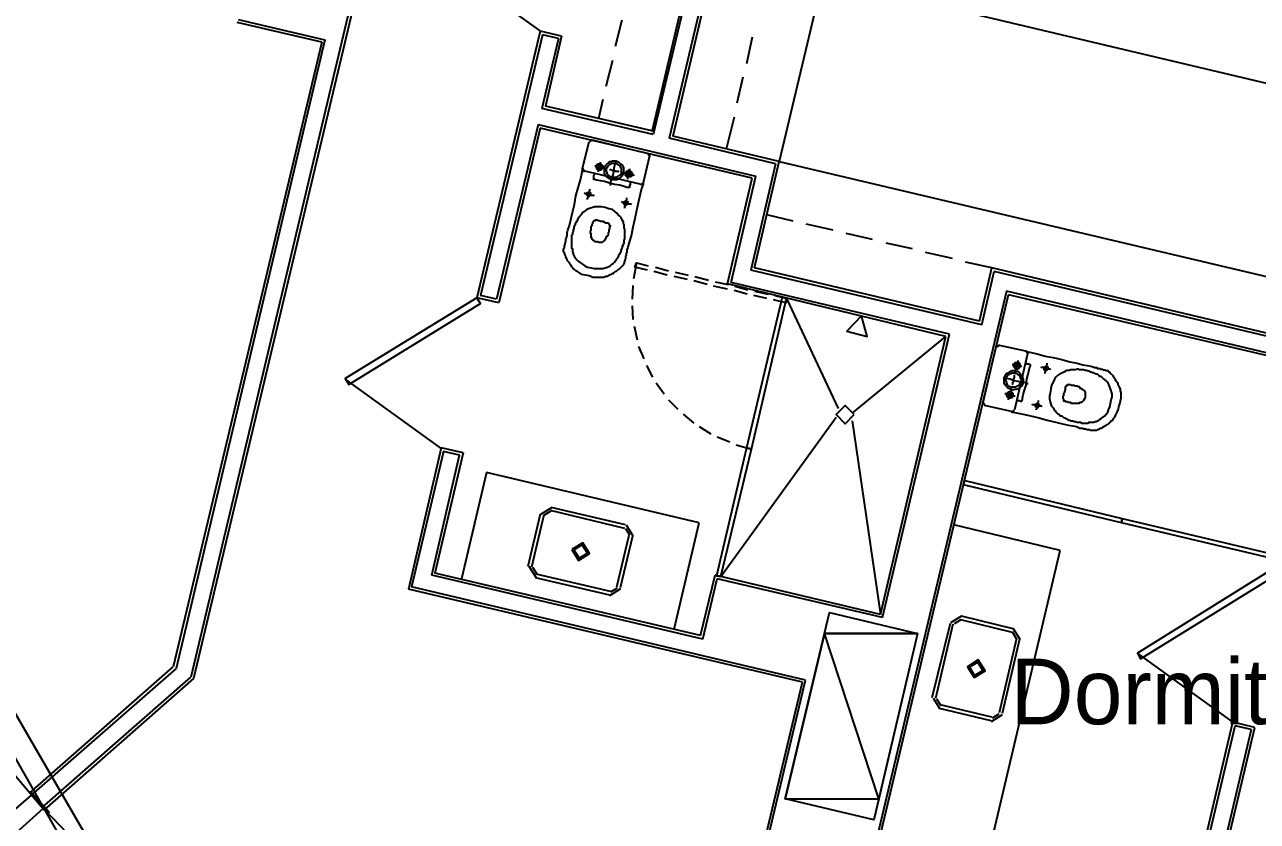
# Model space of a CAD drawing. Header units: feet. Extents: x -84 to 198, y -22 to 181.
# Drawn here: x 34.65 to 57.22, y 21.19 to 35.78 of the extents above; entities that cross this region are included whole.
import ezdxf
from ezdxf.enums import TextEntityAlignment as Align

# ---------------------------------------------------------------- set-up
doc = ezdxf.new("R2010")
doc.units = ezdxf.units.FT
for name, color, linetype in [('A-LINEA', 7, 'CONTINUOUS'), ('A-LINEA-FINA', 9, 'CONTINUOUS'), ('A-MURO-CONCRETO', 8, 'CONTINUOUS'), ('A-NOMBRE-ESPACIO', 2, 'CONTINUOUS')]:
    doc.layers.add(name, color=color, linetype=linetype)

msp = doc.modelspace()

# ---------------------------------------------------------------- linework, layer by layer
at = {"layer": 'A-LINEA'}
for p, q in [((14.3494, 57.9517), (37.9821, 17.1107)), ((14.3494, 57.9517), (37.9821, 17.1107)), ((14.4497, 57.5585), (36.7145, 18.4188)), ((41.6667, 40.5511), (37.6933, 23.8311)), ((41.7067, 40.4844), (37.7467, 23.8044)), ((47.3867, 39.1378), (46.1333, 33.8178)), ((47.4533, 39.1778), (46.16, 33.7644)), ((47.7333, 39.1111), (46.4533, 33.6978)), ((47.7733, 39.0444), (46.52, 33.7378)), ((42.342, 36.9234), (44.1002, 35.6541)), ((49.2667, 36.6311), (48.4667, 33.2711)), ((49.2667, 36.6311), (63.1067, 33.3511)), ((40.0933, 35.4578), (38.5467, 35.8178)), ((38.56, 35.8711), (40.1467, 35.4978)), ((44.0933, 35.6578), (42.9333, 30.7778)), ((44.48, 35.5644), (44.0933, 35.6578)), ((45.5867, 35.8578), (45.4667, 35.3778)), ((40.0933, 35.4578), (37.3733, 24.0178)), ((40.1467, 35.4978), (37.4267, 23.9911)), ((44.1333, 35.5911), (43, 30.8178)), ((44.4267, 35.5244), (44.12, 34.2444)), ((44.4267, 35.5244), (44.1333, 35.5911)), ((44.48, 35.5644), (44.1867, 34.2844)), ((47.9733, 35.5511), (47.8667, 35.0578)), ((45.4133, 35.1244), (45.2933, 34.6444)), ((47.8, 34.8178), (47.6933, 34.3378)), ((45.24, 34.4044), (45.16, 34.0578)), ((46.16, 33.7644), (44.12, 34.2444)), ((46.1333, 33.8311), (44.1867, 34.2844)), ((47.64, 34.0844), (47.4933, 33.4978)), ((44.0533, 33.9511), (43.2933, 30.7511)), ((44.0933, 33.8844), (43.3333, 30.6844)), ((44.0533, 33.9511), (48.04, 33.0044)), ((47.9733, 32.9644), (44.0933, 33.8844)), ((44.8667, 33.1511), (44.9867, 33.6311)), ((45.0441, 33.6699), (44.9879, 33.6352)), ((45.04, 33.6711), (46.0667, 33.4178)), ((48.4, 33.2311), (46.4533, 33.6978)), ((48.4667, 33.2711), (46.52, 33.7378)), ((46.1054, 33.3604), (46.0707, 33.4165)), ((46.0933, 33.3778), (45.9733, 32.8844)), ((48.4, 33.2311), (47.9467, 31.2844)), ((48.0133, 31.3244), (48.4667, 33.2711)), ((48.4667, 33.2711), (59.04, 30.7778)), ((44.8679, 33.1418), (44.9026, 33.0857)), ((45.92, 32.8578), (44.9067, 33.0978)), ((47.52, 31.0311), (47.9733, 32.9644)), ((47.5867, 31.0578), (48.04, 33.0044)), ((45.9293, 32.8457), (45.9854, 32.8804)), ((48.72, 32.1778), (48.24, 32.2978)), ((49.4533, 32.0178), (48.96, 32.1244)), ((50.1733, 31.8444), (49.6933, 31.9511)), ((50.9067, 31.6711), (50.4267, 31.7778)), ((51.64, 31.4978), (51.1467, 31.6044)), ((45.8533, 31.4178), (46.0667, 31.3644)), ((52.36, 31.3244), (51.88, 31.4311)), ((46.4133, 31.1911), (46.1733, 31.2578)), ((46.2, 31.3378), (46.44, 31.2711)), ((46.7867, 31.1111), (46.5467, 31.1644)), ((46.56, 31.2444), (46.8, 31.1911)), ((46.92, 31.1644), (47.1733, 31.0978)), ((52.1733, 30.2844), (47.9467, 31.2844)), ((52.1333, 30.3511), (48.0133, 31.3244)), ((52.1333, 30.3511), (52.36, 31.3244)), ((52.1733, 30.2844), (52.4, 31.2578)), ((58.8, 29.7911), (52.36, 31.3244)), ((58.7467, 29.7511), (52.4, 31.2578)), ((45.7867, 31.0044), (45.7733, 30.7511)), ((47.1467, 31.0178), (46.9067, 31.0844)), ((47.52, 30.9378), (47.2667, 30.9911)), ((47.2933, 31.0711), (47.5333, 31.0178)), ((51.52, 30.0711), (47.52, 31.0311)), ((51.5867, 30.1111), (47.5867, 31.0578)), ((47.6533, 30.9911), (47.8933, 30.9244)), ((43.3333, 30.6844), (42.9333, 30.7778)), ((43.2933, 30.7511), (43, 30.8178)), ((47.88, 30.8444), (47.64, 30.9111)), ((48.24, 30.7644), (48, 30.8178)), ((48.0133, 30.8978), (48.2667, 30.8444)), ((48.56, 30.7378), (48.56, 30.7378)), ((48.6, 30.7644), (49.5467, 28.7511)), ((49.6267, 18.0178), (52.6667, 30.8311)), ((58.3733, 29.5378), (52.6267, 30.8978)), ((58.32, 29.4978), (52.6667, 30.8311)), ((45.7733, 30.6311), (45.7867, 30.3778)), ((45.8133, 30.2578), (45.8667, 30.0044)), ((49.8267, 28.6844), (51.52, 30.0711)), ((50.32, 24.9778), (51.52, 30.0711)), ((50.36, 24.9244), (51.5867, 30.1111)), ((45.8933, 29.8844), (45.9867, 29.6578)), ((52.2, 28.8578), (52.44, 29.8844)), ((52.4974, 29.9099), (52.4413, 29.8752)), ((52.4933, 29.9111), (52.9733, 29.8044)), ((53.0254, 29.747), (52.9908, 29.8032)), ((53.0133, 29.7511), (52.7733, 28.7244)), ((46.04, 29.5378), (46.1467, 29.3244)), ((40.5287, 29.2834), (42.2869, 28.0141)), ((46.2133, 29.2178), (46.36, 29.0178)), ((46.44, 28.9111), (46.6133, 28.7378)), ((52.2013, 28.8619), (52.2359, 28.8057)), ((52.72, 28.6978), (52.2267, 28.8044)), ((52.7159, 28.6857), (52.7721, 28.7204)), ((46.7067, 28.6444), (46.9067, 28.4844)), ((47.4, 25.6711), (49.5067, 28.5911)), ((49.8, 28.5244), (50.32, 24.9778)), ((47, 28.4178), (47.2133, 28.2844)), ((47.3333, 28.2311), (47.56, 28.1378)), ((42.28, 28.0311), (41.68, 25.4444)), ((42.68, 27.9378), (42.28, 28.0311)), ((47.68, 28.0844), (47.96, 28.0044)), ((42.68, 27.9378), (42.16, 25.7378)), ((43.1067, 27.5778), (42.6533, 25.6311)), ((47, 26.6578), (43.1067, 27.5778)), ((44.2983, 26.9333), (44.0978, 26.8094)), ((44.283, 26.8684), (44.1627, 26.7941)), ((45.64, 26.5511), (44.28, 26.8844)), ((45.6533, 26.6178), (44.2933, 26.9378)), ((44.0933, 26.8178), (43.8667, 25.8578)), ((44.16, 26.8044), (43.9333, 25.8444)), ((46.5467, 24.7111), (47, 26.6578)), ((54.7067, 26.7111), (54.7067, 26.7111)), ((54.7067, 26.7111), (54.7067, 26.7111)), ((45.4933, 25.4844), (45.72, 26.4311)), ((45.56, 25.4711), (45.7867, 26.4178)), ((45.7307, 26.4281), (45.6563, 26.5484)), ((45.7955, 26.4128), (45.6716, 26.6133)), ((53.6133, 26.1511), (51.6667, 26.6178)), ((53.6133, 26.1511), (51.6667, 26.6178)), ((53.6133, 26.1511), (51.6667, 26.6178)), ((51.7733, 18.3644), (53.6133, 26.1511)), ((47.0267, 24.5911), (42.16, 25.7378)), ((43.8845, 25.8628), (44.0084, 25.6622)), ((43.9493, 25.8474), (44.0237, 25.7271)), ((47.0667, 24.5244), (42.1067, 25.6978)), ((44, 25.6578), (45.36, 25.3378)), ((44.0133, 25.7244), (45.3733, 25.4044)), ((47.0267, 24.5911), (47.2933, 25.6978)), ((47.0667, 24.5244), (47.3333, 25.6311)), ((50.32, 24.9778), (47.2933, 25.6978)), ((50.36, 24.9244), (47.3333, 25.6311)), ((47.3733, 25.7244), (47.3733, 25.7244)), ((48.8933, 23.7378), (41.68, 25.4444)), ((48.9467, 23.7778), (41.7333, 25.4844)), ((45.3684, 25.3289), (45.5689, 25.4528)), ((45.3837, 25.3938), (45.504, 25.4681)), ((51.805, 24.9466), (51.6045, 24.8228)), ((51.7897, 24.8818), (51.6693, 24.8074)), ((51.7867, 24.8844), (52.7333, 24.6578)), ((51.8, 24.9511), (52.7467, 24.7244)), ((51.2667, 23.4578), (51.6, 24.8178)), ((51.3333, 23.4444), (51.6533, 24.8044)), ((52.8107, 24.5348), (52.7363, 24.6551)), ((52.8755, 24.5195), (52.7516, 24.72)), ((52.8133, 24.5378), (52.4933, 23.1778)), ((52.8667, 24.5244), (52.5467, 23.1644)), ((55.022, 24.2701), (56.7802, 23.0007)), ((37.4267, 23.9911), (34.7733, 21.6711)), ((34.9733, 21.4444), (37.6933, 23.8311)), ((37.7467, 23.8044), (35.0133, 21.4044)), ((46.12, 12.0844), (48.8933, 23.7378)), ((46.1733, 12.0711), (48.9467, 23.7778)), ((51.2845, 23.4494), (51.4084, 23.2489)), ((51.3493, 23.4341), (51.4237, 23.3138)), ((52.3467, 23.0311), (51.4, 23.2578)), ((52.36, 23.0978), (51.4133, 23.3244)), ((52.355, 23.0222), (52.5555, 23.1461)), ((52.3703, 23.0871), (52.4907, 23.1615)), ((53.9733, 11.1778), (56.7733, 23.0044)), ((54.0267, 11.1644), (56.8133, 22.9378)), ((57.1067, 22.8711), (54.3333, 11.1378)), ((54.3867, 11.1378), (57.1733, 22.9111)), ((57.1733, 22.9111), (56.7733, 23.0044)), ((57.1067, 22.8711), (56.8133, 22.9378)), ((34.7733, 21.7244), (35.1067, 21.3511))]:
    msp.add_line(p, q, dxfattribs=at)
for points in [[(36.4267, 19.9378), (34.88, 21.5511), (32.4133, 24.4711), (30.08, 27.4978), (27.8533, 30.6178), (25.7733, 33.8311), (25.3733, 34.4978)], [(45.0933, 33.1911), (45.12, 33.1911), (45.1467, 33.1778), (45.1867, 33.1778), (45.2133, 33.1644), (45.2533, 33.1511), (45.28, 33.1511), (45.3067, 33.1378)], [(45.16, 33.1111), (45.1467, 33.1111), (45.1467, 33.1244), (45.1333, 33.1244), (45.1333, 33.1378), (45.12, 33.1511), (45.12, 33.1644), (45.12, 33.1778), (45.12, 33.1911), (45.12, 33.2044), (45.1333, 33.2178), (45.1467, 33.2178), (45.1467, 33.2311), (45.16, 33.2311), (45.1733, 33.2311), (45.1867, 33.2311), (45.2, 33.2311), (45.2133, 33.2178), (45.2267, 33.2044), (45.24, 33.1911), (45.24, 33.1778), (45.24, 33.1644), (45.2267, 33.1511), (45.2267, 33.1378), (45.2133, 33.1244), (45.2, 33.1244), (45.2, 33.1111), (45.1867, 33.1111), (45.1733, 33.1111), (45.16, 33.1111)], [(45.1733, 33.1378), (45.16, 33.1378), (45.16, 33.1511), (45.1467, 33.1511), (45.1467, 33.1644), (45.1467, 33.1778), (45.1467, 33.1911), (45.16, 33.1911), (45.16, 33.2044), (45.1733, 33.2044), (45.1867, 33.2044), (45.2, 33.2044), (45.2, 33.1911), (45.2, 33.1778), (45.2133, 33.1778), (45.2133, 33.1644), (45.2, 33.1644), (45.2, 33.1511), (45.1867, 33.1378), (45.1733, 33.1378)], [(45.16, 33.0844), (45.16, 33.0978), (45.16, 33.1244), (45.1733, 33.1511), (45.1733, 33.1778), (45.1867, 33.2178), (45.1867, 33.2311), (45.2, 33.2578)], [(45.4, 32.9378), (45.3733, 32.9511), (45.3467, 32.9644), (45.32, 32.9778), (45.3067, 33.0044), (45.28, 33.0311), (45.2667, 33.0578), (45.2667, 33.0844), (45.2667, 33.1111), (45.2667, 33.1511), (45.28, 33.1778), (45.2933, 33.2044), (45.32, 33.2311), (45.3333, 33.2444), (45.36, 33.2711), (45.3867, 33.2711), (45.4133, 33.2844), (45.4533, 33.2844), (45.48, 33.2844), (45.5067, 33.2711), (45.5333, 33.2578), (45.56, 33.2311), (45.5867, 33.2178), (45.6, 33.1911), (45.6133, 33.1644), (45.6133, 33.1244), (45.6133, 33.0978), (45.6133, 33.0711), (45.6, 33.0311), (45.5867, 33.0044), (45.5733, 32.9911), (45.5467, 32.9644), (45.52, 32.9511), (45.4933, 32.9378), (45.4667, 32.9378), (45.4267, 32.9378), (45.4, 32.9378)], [(45.4133, 32.9778), (45.3867, 32.9911), (45.3733, 32.9911), (45.3467, 33.0178), (45.3333, 33.0311), (45.32, 33.0444), (45.32, 33.0711), (45.3067, 33.0978), (45.3067, 33.1111), (45.3067, 33.1378), (45.32, 33.1644), (45.3333, 33.1911), (45.3467, 33.2044), (45.36, 33.2178), (45.3867, 33.2311), (45.4, 33.2444), (45.4267, 33.2444), (45.4533, 33.2444), (45.48, 33.2444), (45.4933, 33.2311), (45.52, 33.2178), (45.5333, 33.2044), (45.5467, 33.1911), (45.56, 33.1644), (45.5733, 33.1511), (45.5733, 33.1244), (45.5733, 33.0978), (45.5733, 33.0844), (45.5733, 33.0578), (45.56, 33.0311), (45.5467, 33.0178), (45.52, 33.0044), (45.5067, 32.9911), (45.48, 32.9778), (45.4533, 32.9778), (45.44, 32.9778), (45.4133, 32.9778)], [(45.3733, 32.8311), (45.3867, 32.8578), (45.3867, 32.8978), (45.4, 32.9511), (45.4267, 33.0311), (45.44, 33.0978), (45.4533, 33.1778), (45.4667, 33.2311), (45.48, 33.2711), (45.48, 33.2844)], [(45.9733, 32.8844), (45.9733, 32.8578), (45.9467, 32.7778), (45.92, 32.6711), (45.8933, 32.5378), (45.8533, 32.3778), (45.8267, 32.2311), (45.7867, 32.0711), (45.76, 31.9378), (45.7333, 31.8311), (45.7067, 31.7511), (45.6933, 31.6978), (45.68, 31.6578), (45.68, 31.6311), (45.68, 31.6044), (45.6667, 31.5911), (45.6667, 31.5778), (45.6667, 31.5644), (45.6667, 31.5511), (45.6533, 31.5378), (45.6533, 31.5244), (45.6533, 31.5111), (45.6533, 31.4844), (45.64, 31.4711), (45.64, 31.4578), (45.64, 31.4444), (45.6267, 31.4311), (45.6267, 31.4178), (45.6267, 31.4044), (45.6133, 31.3911), (45.6133, 31.3778), (45.6, 31.3644), (45.5867, 31.3511), (45.5733, 31.3378), (45.56, 31.3244), (45.5467, 31.3111), (45.5333, 31.2978), (45.52, 31.2978), (45.5067, 31.2844), (45.4933, 31.2711), (45.48, 31.2578), (45.4533, 31.2444), (45.44, 31.2311), (45.4267, 31.2178), (45.4, 31.2178), (45.3867, 31.2044), (45.36, 31.1911), (45.3333, 31.1778), (45.32, 31.1644), (45.2933, 31.1644), (45.2533, 31.1511), (45.2133, 31.1511), (45.1733, 31.1511), (45.12, 31.1511), (45.0533, 31.1511), (44.9867, 31.1778), (44.92, 31.1911), (44.8533, 31.2044), (44.8133, 31.2311), (44.7733, 31.2578), (44.7467, 31.2711), (44.72, 31.2978), (44.6933, 31.3111), (44.68, 31.3378), (44.6667, 31.3511), (44.6533, 31.3778), (44.64, 31.3911), (44.6267, 31.4178), (44.6133, 31.4311), (44.6, 31.4444), (44.5867, 31.4711), (44.5867, 31.4844), (44.5733, 31.4978), (44.56, 31.5244), (44.56, 31.5378), (44.5467, 31.5511), (44.5467, 31.5644), (44.5333, 31.5911), (44.5333, 31.6044), (44.52, 31.6178), (44.52, 31.6311), (44.52, 31.6444), (44.52, 31.6578), (44.52, 31.6711), (44.5333, 31.6978), (44.5333, 31.7111), (44.5333, 31.7244), (44.5333, 31.7378), (44.5467, 31.7511), (44.5467, 31.7644), (44.5467, 31.7778), (44.5467, 31.7911), (44.56, 31.8044), (44.56, 31.8178), (44.56, 31.8311), (44.56, 31.8444), (44.56, 31.8578), (44.5733, 31.8711), (44.5733, 31.8844), (44.5867, 31.9111), (44.5867, 31.9644), (44.6, 32.0178), (44.6267, 32.0978), (44.6533, 32.2044), (44.68, 32.3378), (44.72, 32.4844), (44.7467, 32.6444), (44.7867, 32.7911), (44.8267, 32.9378), (44.8533, 33.0444), (44.8667, 33.1244), (44.8667, 33.1511)], [(45.08, 33.0578), (45.08, 33.0444), (45.08, 33.0311), (45.0667, 33.0178), (45.0667, 33.0044), (45.0667, 32.9911), (45.0667, 32.9778), (45.0667, 32.9644), (45.0667, 32.9511), (45.08, 32.9511), (45.0933, 32.9511), (45.12, 32.9378), (45.1867, 32.9244), (45.2667, 32.9111), (45.36, 32.8844), (45.4533, 32.8578), (45.5467, 32.8444), (45.6267, 32.8178), (45.68, 32.8044), (45.7067, 32.8044), (45.72, 32.8044), (45.7333, 32.8044), (45.7333, 32.8178), (45.7333, 32.8311), (45.7333, 32.8444), (45.7467, 32.8444), (45.7467, 32.8578), (45.7467, 32.8711), (45.7467, 32.8844), (45.7467, 32.8978)], [(45.36, 33.1244), (45.3733, 33.1244), (45.3867, 33.1244), (45.4133, 33.1111), (45.44, 33.1111), (45.4667, 33.0978), (45.4933, 33.0978), (45.52, 33.0978), (45.5333, 33.0844)], [(45.5867, 33.0711), (45.6133, 33.0711), (45.64, 33.0578), (45.68, 33.0578), (45.72, 33.0444), (45.7467, 33.0311), (45.7733, 33.0311), (45.8, 33.0311), (45.8133, 33.0178)], [(45.6933, 32.9911), (45.68, 32.9911), (45.6667, 33.0044), (45.6533, 33.0178), (45.6533, 33.0311), (45.6533, 33.0444), (45.6533, 33.0578), (45.6533, 33.0711), (45.6667, 33.0844), (45.68, 33.0978), (45.6933, 33.0978), (45.7067, 33.1111), (45.72, 33.1111), (45.72, 33.0978), (45.7333, 33.0978), (45.7467, 33.0978), (45.7467, 33.0844), (45.76, 33.0844), (45.76, 33.0711), (45.7733, 33.0578), (45.7733, 33.0444), (45.7733, 33.0311), (45.7733, 33.0178), (45.76, 33.0178), (45.76, 33.0044), (45.7467, 32.9911), (45.7333, 32.9911), (45.72, 32.9911), (45.7067, 32.9911), (45.6933, 32.9911)], [(45.7067, 33.0178), (45.6933, 33.0178), (45.68, 33.0311), (45.68, 33.0444), (45.68, 33.0578), (45.6933, 33.0711), (45.7067, 33.0711), (45.72, 33.0711), (45.7333, 33.0711), (45.7333, 33.0578), (45.7467, 33.0578), (45.7467, 33.0444), (45.7467, 33.0311), (45.7333, 33.0311), (45.7333, 33.0178), (45.72, 33.0178), (45.7067, 33.0178)], [(45.6933, 32.9511), (45.6933, 32.9644), (45.6933, 32.9778), (45.7067, 33.0044), (45.7067, 33.0311), (45.72, 33.0578), (45.72, 33.0844), (45.7333, 33.1111), (45.7333, 33.1244), (45.7333, 33.1378)], [(44.96, 32.5778), (44.96, 32.5911), (44.96, 32.6044), (44.9733, 32.6311), (44.9733, 32.6578), (44.9867, 32.6844), (44.9867, 32.7111), (45, 32.7378), (45, 32.7511), (45, 32.7644)], [(44.8933, 32.6978), (44.92, 32.6844), (44.9467, 32.6844), (44.9733, 32.6711), (45, 32.6711), (45.0267, 32.6578), (45.0533, 32.6578), (45.0667, 32.6578), (45.08, 32.6444)], [(44.9733, 32.6444), (44.96, 32.6444), (44.9467, 32.6578), (44.9467, 32.6711), (44.9467, 32.6844), (44.9467, 32.6978), (44.96, 32.6978), (44.9733, 32.7111), (44.9867, 32.7111), (45, 32.6978), (45.0133, 32.6978), (45.0133, 32.6844), (45.0133, 32.6711), (45.0133, 32.6578), (45, 32.6444), (44.9867, 32.6444), (44.9867, 32.6311), (44.9733, 32.6311), (44.9733, 32.6444)], [(45.5733, 32.5378), (45.6, 32.5244), (45.6267, 32.5244), (45.6533, 32.5111), (45.68, 32.5111), (45.7067, 32.4978), (45.7333, 32.4978), (45.7467, 32.4978), (45.76, 32.4844)], [(45.6533, 32.4711), (45.64, 32.4844), (45.6267, 32.4844), (45.6267, 32.4978), (45.6267, 32.5111), (45.6267, 32.5244), (45.6267, 32.5378), (45.64, 32.5378), (45.6533, 32.5511), (45.6667, 32.5511), (45.68, 32.5378), (45.6933, 32.5378), (45.6933, 32.5244), (45.6933, 32.5111), (45.6933, 32.4978), (45.68, 32.4844), (45.6667, 32.4844), (45.6667, 32.4711), (45.6533, 32.4711)], [(45.64, 32.4178), (45.64, 32.4444), (45.6533, 32.4711), (45.6533, 32.4978), (45.6667, 32.5244), (45.6667, 32.5511), (45.68, 32.5778), (45.68, 32.5911), (45.68, 32.6044)], [(45.28, 32.4311), (45.2133, 32.4444), (45.1467, 32.4444), (45.0933, 32.4444), (45.0533, 32.4311), (45.0133, 32.4178), (44.9733, 32.4044), (44.9467, 32.3911), (44.92, 32.3778), (44.8933, 32.3511), (44.8667, 32.3378), (44.8533, 32.3111), (44.84, 32.2978), (44.8267, 32.2844), (44.8133, 32.2578), (44.8, 32.2444), (44.7867, 32.2311), (44.7733, 32.2178), (44.7733, 32.1911), (44.76, 32.1778), (44.7467, 32.1511), (44.7333, 32.1378), (44.7333, 32.1111), (44.72, 32.0978), (44.7067, 32.0711), (44.7067, 32.0444), (44.6933, 32.0178), (44.6933, 31.9911), (44.68, 31.9644), (44.68, 31.9378), (44.6667, 31.9111), (44.6667, 31.8844), (44.6667, 31.8578), (44.6667, 31.8311), (44.6667, 31.8044), (44.6667, 31.7911), (44.6667, 31.7644), (44.6667, 31.7511), (44.6667, 31.7244), (44.6667, 31.7111), (44.6667, 31.6844), (44.68, 31.6711), (44.68, 31.6578), (44.68, 31.6311), (44.68, 31.6178), (44.6933, 31.5911), (44.6933, 31.5778), (44.7067, 31.5511), (44.72, 31.5244), (44.7467, 31.4978), (44.76, 31.4711), (44.7867, 31.4444), (44.8267, 31.4178), (44.8667, 31.3911), (44.9067, 31.3644), (44.96, 31.3378), (45.0267, 31.3244), (45.08, 31.3111), (45.1467, 31.3111), (45.2, 31.3111), (45.24, 31.3111), (45.28, 31.3244), (45.32, 31.3378), (45.3467, 31.3511), (45.3733, 31.3644), (45.4, 31.3911), (45.4267, 31.4044), (45.44, 31.4178), (45.4533, 31.4311), (45.4667, 31.4444), (45.48, 31.4578), (45.4933, 31.4844), (45.4933, 31.4978), (45.5067, 31.5111), (45.52, 31.5244), (45.5333, 31.5378), (45.5333, 31.5644), (45.5467, 31.5778), (45.56, 31.6044), (45.5733, 31.6178), (45.5733, 31.6444), (45.5867, 31.6711), (45.6, 31.6978), (45.6, 31.7244), (45.6133, 31.7511), (45.6267, 31.7778), (45.6267, 31.8044), (45.6267, 31.8311), (45.64, 31.8578), (45.64, 31.8844), (45.64, 31.8978), (45.64, 31.9244), (45.64, 31.9511), (45.64, 31.9644), (45.64, 31.9911), (45.64, 32.0044), (45.64, 32.0311), (45.6267, 32.0444), (45.6267, 32.0711), (45.6267, 32.0978), (45.6267, 32.1111), (45.6133, 32.1378), (45.6133, 32.1644), (45.6, 32.1911), (45.5867, 32.2178), (45.5733, 32.2444), (45.5467, 32.2711), (45.52, 32.2978), (45.4933, 32.3244), (45.4533, 32.3644), (45.4133, 32.3911), (45.3467, 32.4044), (45.28, 32.4311)], [(45.32, 32.1511), (45.3333, 32.1511), (45.3333, 32.1378), (45.3467, 32.1378), (45.3467, 32.1244), (45.36, 32.1111), (45.36, 32.0978), (45.3733, 32.0978), (45.3733, 32.0844), (45.36, 32.0844), (45.36, 32.0711), (45.36, 32.0578), (45.36, 32.0444), (45.36, 32.0311), (45.3467, 32.0178), (45.3467, 32.0044), (45.3467, 31.9911), (45.3467, 31.9778), (45.3333, 31.9644), (45.3333, 31.9511), (45.3333, 31.9378), (45.3333, 31.9244), (45.32, 31.9111), (45.32, 31.8978), (45.3067, 31.8978), (45.3067, 31.8844), (45.2933, 31.8844), (45.2933, 31.8711), (45.2933, 31.8578), (45.28, 31.8578), (45.28, 31.8444), (45.2667, 31.8311), (45.2667, 31.8178), (45.2533, 31.8178), (45.24, 31.8044), (45.2267, 31.7911), (45.2, 31.7911), (45.1733, 31.7911), (45.1333, 31.8044), (45.1067, 31.8044), (45.08, 31.8178), (45.0533, 31.8311), (45.04, 31.8444), (45.04, 31.8578), (45.0267, 31.8844), (45.0267, 31.8978), (45.0267, 31.9111), (45.0267, 31.9244), (45.0267, 31.9378), (45.0267, 31.9511), (45.0133, 31.9511), (45.0133, 31.9644), (45.0133, 31.9778), (45.0133, 31.9911), (45.0133, 32.0044), (45.0267, 32.0178), (45.0267, 32.0311), (45.0267, 32.0444), (45.0267, 32.0578), (45.0267, 32.0844), (45.04, 32.0978), (45.04, 32.1111), (45.04, 32.1244), (45.0533, 32.1378), (45.0533, 32.1511), (45.0533, 32.1644), (45.0667, 32.1778), (45.08, 32.1911), (45.0933, 32.1911), (45.1067, 32.1911), (45.1067, 32.2044), (45.12, 32.2044), (45.1333, 32.2044), (45.1467, 32.1911), (45.1733, 32.1911), (45.2, 32.1778), (45.24, 32.1778), (45.2667, 32.1644), (45.2933, 32.1511), (45.32, 32.1511)], [(46.0533, 31.2844), (45.8267, 31.3378), (45.8533, 31.4178), (45.8, 31.1244)], [(42.9333, 30.7778), (40.52, 29.2978), (40.5867, 29.1911), (43, 30.6711), (42.9333, 30.7778)], [(48.52, 30.7911), (47.8667, 28.0311), (47.96, 28.0044), (48.6, 30.7644), (48.52, 30.7911)], [(52.6267, 30.8978), (49.5867, 18.0844), (48, 18.4578)], [(48.3867, 30.8178), (48.6133, 30.7644), (48.5867, 30.6844), (48.36, 30.7378)], [(52.9733, 29.8044), (53, 29.7911), (53.08, 29.7778), (53.1867, 29.7511), (53.3333, 29.7111), (53.48, 29.6844), (53.64, 29.6444), (53.7867, 29.6044), (53.92, 29.5778), (54.0267, 29.5511), (54.1067, 29.5378), (54.1733, 29.5244), (54.2133, 29.5111), (54.24, 29.4978), (54.2533, 29.4978), (54.2667, 29.4978), (54.28, 29.4978), (54.2933, 29.4844), (54.3067, 29.4844), (54.32, 29.4844), (54.3333, 29.4844), (54.3467, 29.4711), (54.36, 29.4711), (54.3733, 29.4711), (54.3867, 29.4711), (54.4, 29.4578), (54.4133, 29.4578), (54.4267, 29.4578), (54.4533, 29.4444), (54.4667, 29.4444), (54.48, 29.4444), (54.4933, 29.4311), (54.5067, 29.4178), (54.52, 29.4178), (54.52, 29.4044), (54.5333, 29.3911), (54.5467, 29.3778), (54.56, 29.3644), (54.5733, 29.3511), (54.5867, 29.3244), (54.6, 29.3111), (54.6133, 29.2978), (54.6133, 29.2844), (54.6267, 29.2578), (54.64, 29.2444), (54.6533, 29.2311), (54.6667, 29.2044), (54.6667, 29.1911), (54.68, 29.1644), (54.6933, 29.1378), (54.7067, 29.1111), (54.7067, 29.0711), (54.72, 29.0444), (54.72, 28.9911), (54.72, 28.9378), (54.7067, 28.8844), (54.6933, 28.8044)], [(52.88, 29.5244), (52.88, 29.5111), (52.8667, 29.4978), (52.8533, 29.4844), (52.84, 29.4844), (52.8267, 29.4711), (52.8133, 29.4711), (52.8, 29.4711), (52.8, 29.4844), (52.7867, 29.4844), (52.7733, 29.4978), (52.76, 29.5111), (52.76, 29.5244), (52.76, 29.5378), (52.76, 29.5511), (52.76, 29.5644), (52.7733, 29.5644), (52.7733, 29.5778), (52.7867, 29.5778), (52.7867, 29.5911), (52.8, 29.5911), (52.8133, 29.5911), (52.8267, 29.5911), (52.84, 29.5911), (52.8533, 29.5911), (52.8667, 29.5778), (52.8667, 29.5644), (52.88, 29.5511), (52.88, 29.5378), (52.88, 29.5244)], [(52.7867, 29.4044), (52.7867, 29.4178), (52.8, 29.4311), (52.8, 29.4711), (52.8133, 29.4978), (52.8133, 29.5378), (52.8267, 29.5778), (52.84, 29.6044), (52.84, 29.6178), (52.84, 29.6311)], [(52.8533, 29.5244), (52.84, 29.5244), (52.84, 29.5111), (52.8267, 29.5111), (52.8133, 29.5111), (52.8, 29.5111), (52.7867, 29.5244), (52.7867, 29.5378), (52.7867, 29.5511), (52.8, 29.5511), (52.8, 29.5644), (52.8133, 29.5644), (52.8267, 29.5644), (52.84, 29.5644), (52.84, 29.5511), (52.8533, 29.5511), (52.8533, 29.5378), (52.8533, 29.5244)], [(52.8133, 28.9111), (52.8267, 28.8978), (52.84, 28.8978), (52.8533, 28.8978), (52.8667, 28.8978), (52.88, 28.8844), (52.8933, 28.8844), (52.9067, 28.8844), (52.9067, 28.8978), (52.92, 28.9111), (52.92, 28.9378), (52.9333, 29.0044), (52.96, 29.0844), (52.9867, 29.1778), (53, 29.2844), (53.0267, 29.3778), (53.04, 29.4578), (53.0533, 29.5111), (53.0667, 29.5244), (53.0667, 29.5378), (53.0667, 29.5511), (53.0533, 29.5511), (53.04, 29.5644), (53.0267, 29.5644), (53.0133, 29.5644), (53, 29.5644), (52.9867, 29.5778), (52.9733, 29.5778)], [(53.3333, 29.3911), (53.3333, 29.4044), (53.3333, 29.4178), (53.3467, 29.4444), (53.3467, 29.4711), (53.36, 29.4978), (53.36, 29.5378), (53.3733, 29.5511), (53.3733, 29.5778)], [(52.9333, 29.2311), (52.92, 29.1911), (52.9067, 29.1644), (52.88, 29.1378), (52.8667, 29.1244), (52.84, 29.1111), (52.8133, 29.0978), (52.7733, 29.0978), (52.7467, 29.0844), (52.72, 29.0978), (52.68, 29.1111), (52.6533, 29.1244), (52.64, 29.1378), (52.6133, 29.1644), (52.6, 29.1911), (52.5867, 29.2178), (52.5867, 29.2444), (52.5867, 29.2711), (52.5867, 29.3111), (52.6, 29.3378), (52.6133, 29.3644), (52.6267, 29.3911), (52.6533, 29.4044), (52.68, 29.4178), (52.7067, 29.4311), (52.7333, 29.4444), (52.76, 29.4444), (52.8, 29.4311), (52.8267, 29.4311), (52.8533, 29.4178), (52.88, 29.3911), (52.8933, 29.3644), (52.92, 29.3511), (52.92, 29.3111), (52.9333, 29.2844), (52.9333, 29.2578), (52.9333, 29.2311)], [(52.8933, 29.2311), (52.88, 29.2178), (52.8667, 29.1911), (52.8533, 29.1778), (52.84, 29.1644), (52.8133, 29.1511), (52.8, 29.1378), (52.7733, 29.1378), (52.7467, 29.1378), (52.72, 29.1378), (52.7067, 29.1378), (52.68, 29.1511), (52.6667, 29.1644), (52.64, 29.1911), (52.64, 29.2044), (52.6267, 29.2311), (52.6267, 29.2444), (52.6133, 29.2711), (52.6267, 29.2978), (52.6267, 29.3244), (52.64, 29.3378), (52.6533, 29.3644), (52.68, 29.3778), (52.6933, 29.3911), (52.72, 29.3911), (52.7333, 29.4044), (52.76, 29.4044), (52.7867, 29.4044), (52.8133, 29.3911), (52.8267, 29.3778), (52.8533, 29.3644), (52.8667, 29.3511), (52.88, 29.3244), (52.88, 29.3111), (52.8933, 29.2844), (52.8933, 29.2578), (52.8933, 29.2311)], [(52.9067, 29.5111), (52.8933, 29.5244), (52.8667, 29.5244), (52.84, 29.5378), (52.8133, 29.5378), (52.7733, 29.5511), (52.76, 29.5511), (52.7333, 29.5511)], [(52.7333, 29.1911), (52.7467, 29.2044), (52.7467, 29.2311), (52.76, 29.2578), (52.76, 29.2844), (52.7733, 29.3244), (52.7733, 29.3378), (52.7733, 29.3644)], [(53.44, 29.4578), (53.4267, 29.4711), (53.4, 29.4711), (53.3733, 29.4844), (53.3467, 29.4844), (53.3067, 29.4978), (53.2933, 29.4978), (53.2667, 29.4978), (53.2667, 29.5111)], [(53.3867, 29.4711), (53.3733, 29.4578), (53.36, 29.4444), (53.3467, 29.4444), (53.3333, 29.4578), (53.32, 29.4578), (53.32, 29.4711), (53.32, 29.4844), (53.32, 29.4978), (53.3333, 29.5111), (53.3467, 29.5111), (53.3467, 29.5244), (53.36, 29.5244), (53.3733, 29.5111), (53.3867, 29.5111), (53.3867, 29.4978), (53.3867, 29.4844), (53.3867, 29.4711)], [(53.44, 29.1111), (53.4267, 29.0311), (53.4133, 28.9778), (53.4133, 28.9244), (53.4267, 28.8711), (53.44, 28.8311), (53.4533, 28.7911), (53.48, 28.7644), (53.4933, 28.7378), (53.5067, 28.7111), (53.5333, 28.6978), (53.5467, 28.6711), (53.56, 28.6578), (53.5867, 28.6444), (53.6, 28.6311), (53.6133, 28.6178), (53.64, 28.6178), (53.6533, 28.6044), (53.6667, 28.5911), (53.6933, 28.5778), (53.7067, 28.5644), (53.72, 28.5644), (53.7467, 28.5511), (53.7733, 28.5378), (53.7867, 28.5378), (53.8133, 28.5244), (53.84, 28.5244), (53.8667, 28.5111), (53.8933, 28.5111), (53.92, 28.4978), (53.96, 28.4978), (53.9867, 28.4978), (54, 28.4844), (54.0267, 28.4844), (54.0533, 28.4844), (54.08, 28.4844), (54.0933, 28.4844), (54.12, 28.4844), (54.1333, 28.4978), (54.16, 28.4978), (54.1733, 28.4978), (54.2, 28.4978), (54.2133, 28.4978), (54.2267, 28.4978), (54.2533, 28.5111), (54.2667, 28.5111), (54.2933, 28.5244), (54.32, 28.5378), (54.3333, 28.5511), (54.36, 28.5644), (54.3867, 28.5911), (54.4267, 28.6178), (54.4533, 28.6444), (54.48, 28.6844), (54.4933, 28.7244), (54.52, 28.7778), (54.5333, 28.8444), (54.5467, 28.9111), (54.56, 28.9644), (54.56, 29.0178), (54.5467, 29.0711), (54.5333, 29.1111), (54.52, 29.1378), (54.5067, 29.1778), (54.4933, 29.2044), (54.48, 29.2311), (54.4667, 29.2444), (54.4533, 29.2578), (54.4267, 29.2711), (54.4133, 29.2844), (54.4, 29.2978), (54.3867, 29.3111), (54.3733, 29.3244), (54.36, 29.3378), (54.3333, 29.3378), (54.32, 29.3511), (54.3067, 29.3644), (54.28, 29.3778), (54.2667, 29.3778), (54.24, 29.3911), (54.2267, 29.4044), (54.2, 29.4044), (54.1733, 29.4178), (54.1467, 29.4311), (54.12, 29.4311), (54.0933, 29.4444), (54.0667, 29.4444), (54.04, 29.4578), (54.0133, 29.4578), (53.9867, 29.4578), (53.96, 29.4578), (53.9467, 29.4711), (53.92, 29.4711), (53.8933, 29.4578), (53.88, 29.4578), (53.8533, 29.4578), (53.84, 29.4578), (53.8133, 29.4578), (53.8, 29.4578), (53.7733, 29.4444), (53.7467, 29.4444), (53.7333, 29.4444), (53.7067, 29.4311), (53.68, 29.4178), (53.6533, 29.4044), (53.6267, 29.3911), (53.6, 29.3778), (53.56, 29.3511), (53.5333, 29.3244), (53.5067, 29.2844), (53.48, 29.2311), (53.4533, 29.1778), (53.44, 29.1111)], [(53.0267, 29.2044), (53.0133, 29.2044), (52.9733, 29.2178), (52.9067, 29.2311), (52.84, 29.2444), (52.76, 29.2578), (52.6933, 29.2844), (52.6267, 29.2978), (52.5867, 29.2978), (52.5733, 29.3111)], [(52.6667, 28.9111), (52.6667, 28.9244), (52.68, 28.9378), (52.68, 28.9778), (52.6933, 29.0044), (52.7067, 29.0444), (52.7067, 29.0844), (52.72, 29.1111), (52.72, 29.1244), (52.72, 29.1378)], [(53.7067, 29.1511), (53.72, 29.1511), (53.72, 29.1644), (53.7333, 29.1644), (53.7333, 29.1778), (53.7467, 29.1778), (53.7467, 29.1911), (53.76, 29.1911), (53.7733, 29.1911), (53.7867, 29.1911), (53.8, 29.1911), (53.8133, 29.1778), (53.8267, 29.1778), (53.84, 29.1778), (53.8533, 29.1778), (53.8667, 29.1778), (53.88, 29.1644), (53.8933, 29.1644), (53.9067, 29.1644), (53.92, 29.1644), (53.9333, 29.1511), (53.9467, 29.1511), (53.96, 29.1511), (53.96, 29.1378), (53.9733, 29.1378), (53.9733, 29.1244), (53.9867, 29.1244), (54, 29.1111), (54.0133, 29.1111), (54.0133, 29.0978), (54.0267, 29.0978), (54.04, 29.0844), (54.0533, 29.0711), (54.0667, 29.0578), (54.0667, 29.0444), (54.0667, 29.0178), (54.0667, 28.9911), (54.0667, 28.9511), (54.0533, 28.9244), (54.04, 28.8978), (54.0267, 28.8844), (54.0133, 28.8711), (54, 28.8578), (53.9867, 28.8578), (53.9733, 28.8578), (53.96, 28.8444), (53.9467, 28.8444), (53.9333, 28.8444), (53.92, 28.8444), (53.9067, 28.8444), (53.8933, 28.8444), (53.88, 28.8444), (53.8667, 28.8444), (53.8533, 28.8444), (53.84, 28.8444), (53.8267, 28.8444), (53.8133, 28.8444), (53.8, 28.8578), (53.7867, 28.8578), (53.7733, 28.8578), (53.76, 28.8578), (53.7467, 28.8711), (53.7333, 28.8711), (53.72, 28.8711), (53.7067, 28.8711), (53.7067, 28.8844), (53.6933, 28.8844), (53.68, 28.8844), (53.68, 28.8978), (53.68, 28.9111), (53.6667, 28.9244), (53.6667, 28.9378), (53.6667, 28.9511), (53.6667, 28.9644), (53.68, 28.9911), (53.68, 29.0311), (53.6933, 29.0578), (53.7067, 29.0978), (53.7067, 29.1244), (53.7067, 29.1378), (53.7067, 29.1511)], [(52.7867, 28.9778), (52.7733, 28.9778), (52.76, 28.9778), (52.7333, 28.9911), (52.7067, 28.9911), (52.68, 29.0044), (52.6533, 29.0044), (52.6267, 29.0178), (52.6133, 29.0178), (52.6, 29.0178)], [(52.7467, 28.9911), (52.7467, 28.9778), (52.7467, 28.9644), (52.7333, 28.9644), (52.7333, 28.9511), (52.72, 28.9511), (52.7067, 28.9378), (52.6933, 28.9378), (52.68, 28.9378), (52.6667, 28.9511), (52.6533, 28.9511), (52.64, 28.9644), (52.64, 28.9778), (52.6267, 28.9911), (52.6267, 29.0044), (52.64, 29.0178), (52.64, 29.0311), (52.6533, 29.0444), (52.6667, 29.0578), (52.68, 29.0578), (52.6933, 29.0578), (52.7067, 29.0578), (52.72, 29.0578), (52.72, 29.0444), (52.7333, 29.0444), (52.7467, 29.0311), (52.7467, 29.0178), (52.7467, 29.0044), (52.7467, 28.9911)], [(52.72, 28.9911), (52.72, 28.9778), (52.7067, 28.9778), (52.7067, 28.9644), (52.6933, 28.9644), (52.68, 28.9644), (52.68, 28.9778), (52.6667, 28.9778), (52.6667, 28.9911), (52.6667, 29.0044), (52.6667, 29.0178), (52.68, 29.0311), (52.6933, 29.0311), (52.7067, 29.0311), (52.72, 29.0178), (52.72, 29.0044), (52.72, 28.9911)], [(53.1733, 28.7244), (53.1733, 28.7378), (53.1867, 28.7644), (53.1867, 28.7911), (53.2, 28.8178), (53.2, 28.8578), (53.2133, 28.8711), (53.2133, 28.8978)], [(49.84, 28.6378), (49.6733, 28.8044), (49.5067, 28.6378), (49.6733, 28.4711), (49.84, 28.6378)], [(52.72, 28.6978), (52.7467, 28.6844), (52.8133, 28.6711), (52.9333, 28.6444), (53.0667, 28.6178), (53.2267, 28.5778), (53.3733, 28.5378), (53.5333, 28.4978), (53.6533, 28.4711), (53.76, 28.4444), (53.84, 28.4311), (53.9067, 28.4178), (53.9467, 28.4044), (53.9733, 28.3911), (54, 28.3911), (54.0133, 28.3911), (54.0267, 28.3911), (54.04, 28.3778), (54.0533, 28.3778), (54.0667, 28.3778), (54.08, 28.3778), (54.0933, 28.3644), (54.1067, 28.3644), (54.1333, 28.3644), (54.1467, 28.3644), (54.16, 28.3511), (54.1733, 28.3511), (54.1867, 28.3511), (54.2, 28.3511), (54.2133, 28.3511), (54.2267, 28.3511), (54.2533, 28.3511), (54.2667, 28.3511), (54.28, 28.3511), (54.2933, 28.3644), (54.3067, 28.3644), (54.3333, 28.3778), (54.3467, 28.3911), (54.36, 28.3911), (54.3867, 28.4044), (54.4, 28.4178), (54.4133, 28.4178), (54.4267, 28.4311), (54.4533, 28.4444), (54.4667, 28.4578), (54.4933, 28.4711), (54.5067, 28.4844), (54.5333, 28.4978), (54.5467, 28.5244), (54.5733, 28.5378), (54.5867, 28.5644), (54.6133, 28.5911), (54.6267, 28.6311), (54.6533, 28.6844), (54.68, 28.7378), (54.6933, 28.8178)], [(53.28, 28.7778), (53.2667, 28.7911), (53.24, 28.7911), (53.2133, 28.8044), (53.1733, 28.8044), (53.1467, 28.8178), (53.1333, 28.8178), (53.1067, 28.8178), (53.1067, 28.8311)], [(53.2267, 28.7911), (53.2133, 28.7778), (53.2, 28.7644), (53.1867, 28.7644), (53.1733, 28.7778), (53.16, 28.7778), (53.16, 28.7911), (53.16, 28.8044), (53.16, 28.8178), (53.16, 28.8311), (53.1733, 28.8311), (53.1867, 28.8444), (53.2, 28.8444), (53.2, 28.8311), (53.2133, 28.8311), (53.2267, 28.8311), (53.2267, 28.8178), (53.2267, 28.8044), (53.2267, 28.7911)], [(47.4, 25.6711), (47.96, 28.0044), (47.8667, 28.0311), (47.32, 25.6844), (47.4, 25.6711)], [(47.92, 28.0578), (47.92, 28.0578), (47.92, 28.0578)], [(42.1067, 25.6978), (42.6133, 27.8978), (42.32, 27.9644), (41.7333, 25.4844)], [(47.9067, 27.9778), (47.9067, 27.9778), (47.9067, 27.9778)], [(51.8667, 27.4311), (54.7467, 26.7378), (54.7333, 26.6578), (51.84, 27.3511), (51.8667, 27.4311)], [(57.4933, 26.0044), (54.7333, 26.6578), (54.7467, 26.7378), (57.5067, 26.0844), (57.4933, 26.0044)], [(54.7867, 26.6844), (54.7867, 26.6844), (54.7867, 26.6844)], [(44.6711, 26.1694), (44.795, 25.9689), (44.9955, 26.0928), (44.8716, 26.2933), (44.6711, 26.1694)], [(44.7101, 26.1602), (44.8042, 26.0078), (44.9566, 26.102), (44.8624, 26.2544), (44.7101, 26.1602)], [(57.4267, 25.7644), (55.0267, 24.2711), (55.08, 24.1644), (57.4933, 25.6578), (57.4267, 25.7644)], [(51, 24.6311), (50.2, 21.2178), (48.5733, 21.6044), (49.3867, 25.0178), (51, 24.6311)], [(52.035, 23.8222), (52.2355, 23.9461), (52.1116, 24.1466), (51.9111, 24.0228), (52.035, 23.8222)], [(34.7467, 21.7111), (35.0133, 21.4044), (34.7467, 21.7111), (37.3733, 24.0178)], [(52.0442, 23.8612), (52.1966, 23.9553), (52.1024, 24.1077), (51.9501, 24.0136), (52.0442, 23.8612)], [(34.28, 20.9778), (34.3467, 21.0311), (34.44, 20.9244), (35, 21.4311), (34.7733, 21.6711), (34.2, 21.1778)]]:
    msp.add_lwpolyline(points, dxfattribs=at)
at = {"layer": 'A-LINEA-FINA'}
msp.add_lwpolyline([(49.7067, 30.1644), (50.08, 30.0711), (49.9733, 30.4444), (49.7067, 30.1644), (49.7067, 30.1644)], dxfattribs=at)
at = {"layer": 'A-MURO-CONCRETO'}
for points in [[(49.3867, 25.0178), (51, 24.6311), (49.2933, 24.6311), (49.3867, 25.0178), (49.3867, 25.0178)], [(49.2933, 24.6311), (48.5733, 21.6044), (50.2933, 21.6044), (49.2933, 24.6311)], [(49.2933, 24.6311), (51, 24.6311), (50.2933, 21.6044), (49.2933, 24.6311), (49.2933, 24.6311)], [(48.5733, 21.6044), (50.2933, 21.6044), (50.2, 21.2178), (48.5733, 21.6044), (48.5733, 21.6044)]]:
    msp.add_lwpolyline(points, dxfattribs=at)

# ---------------------------------------------------------------- texts
at = {"layer": 'A-NOMBRE-ESPACIO'}
msp.add_text('Dormitorio', height=1.2, dxfattribs=at).set_placement((56.4, 22.9689), align=Align.CENTER)

doc.saveas('drawing.dxf')
